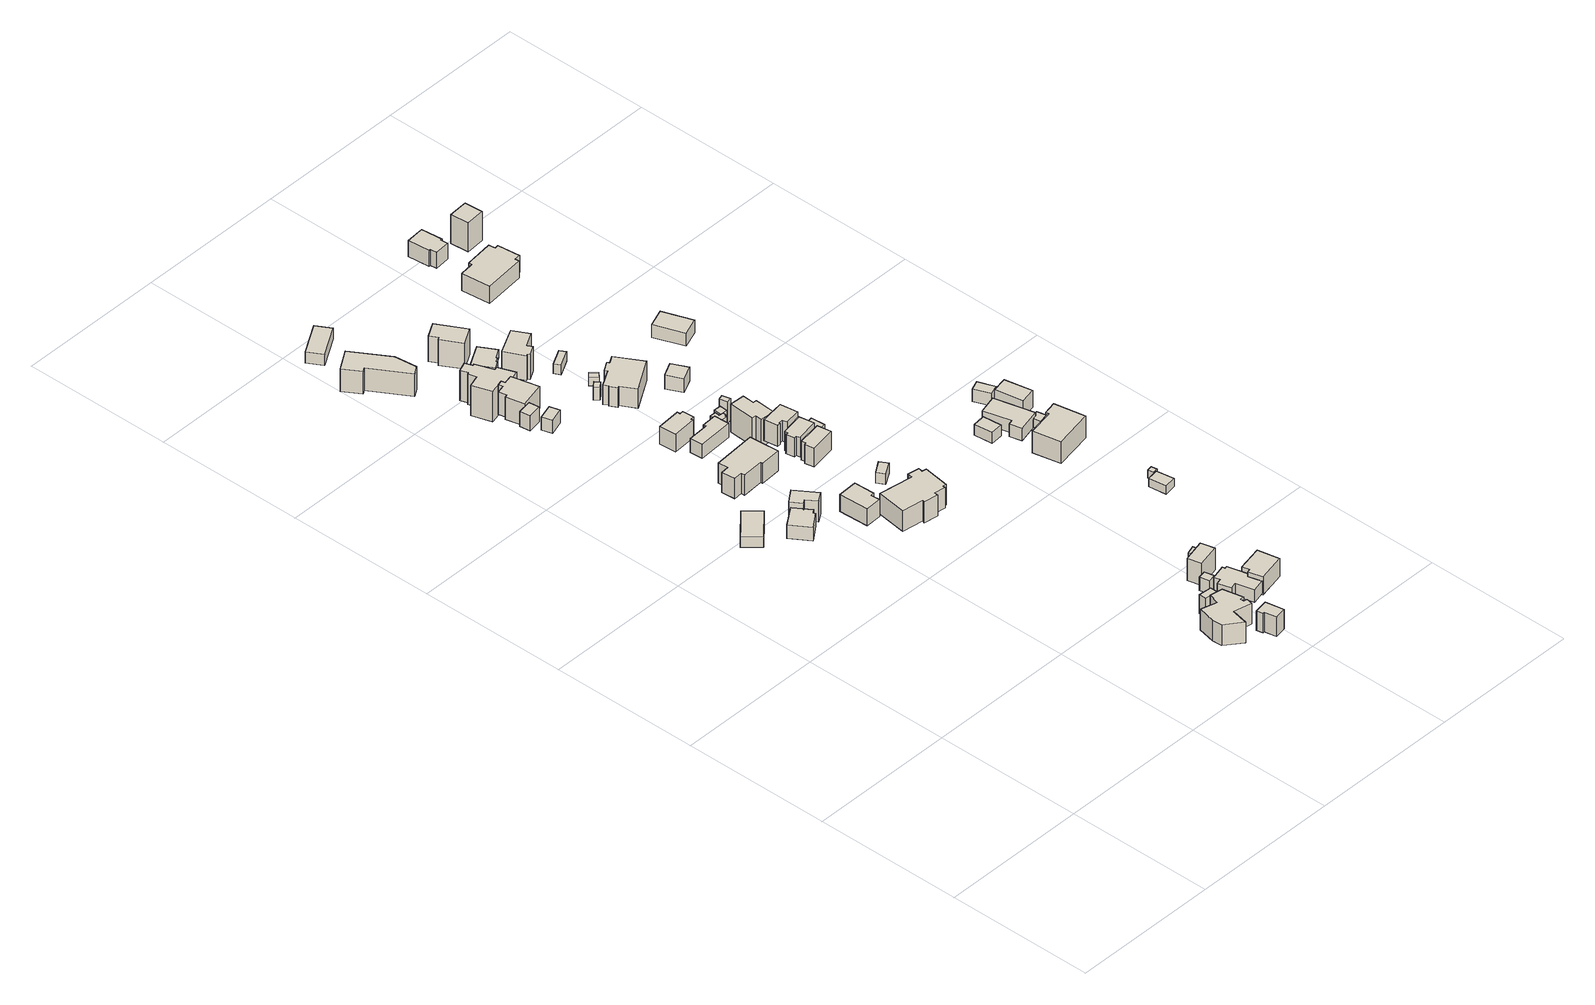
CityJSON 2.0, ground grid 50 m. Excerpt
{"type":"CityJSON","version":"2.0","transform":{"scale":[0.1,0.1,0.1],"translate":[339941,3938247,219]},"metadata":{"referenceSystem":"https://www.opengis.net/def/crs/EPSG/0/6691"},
"CityObjects":{
"building1":{"type":"Building","attributes":{"usage":"411","measuredHeight":4.8,"storeysAboveGround":1,"BuildingIDAttribute.prefecture":"14","BuildingIDAttribute.city":"14151","BuildingDetailAttribute.totalFloorArea":60.17,"BuildingDetailAttribute.buildingFootprintArea":60.17,"BuildingDetailAttribute.buildingStructureType":"601","BuildingDetailAttribute.buildingStructureOrgType":"1","BuildingDetailAttribute.orgUsage":"10","BuildingDetailAttribute.surveyYear":2015,"BuildingLandSlideRiskAttribute.description":"1","BuildingLandSlideRiskAttribute.areaType":"1"},"geometry":[{"type":"Solid","lod":"1","boundaries":[[[[0,1,2,3]],[[2,4,5,3]],[[1,6,4,2]],[[0,7,6,1]],[[3,5,7,0]],[[4,6,7,5]]]]}]},
"building2":{"type":"Building","attributes":{"measuredHeight":8.9,"BuildingIDAttribute.prefecture":"14","BuildingIDAttribute.city":"14151","BuildingDetailAttribute.surveyYear":2015,"BuildingLandSlideRiskAttribute.description":"1","BuildingLandSlideRiskAttribute.areaType":"1"},"geometry":[{"type":"Solid","lod":"1","boundaries":[[[[8,9,10,11,12,13]],[[12,14,15,13]],[[11,16,14,12]],[[10,17,16,11]],[[9,18,17,10]],[[8,19,18,9]],[[13,15,19,8]],[[14,16,17,18,19,15]]]]}]},
"building3":{"type":"Building","attributes":{"usage":"411","measuredHeight":11.9,"storeysAboveGround":1,"BuildingIDAttribute.prefecture":"14","BuildingIDAttribute.city":"14151","BuildingDetailAttribute.totalFloorArea":31.2,"BuildingDetailAttribute.buildingFootprintArea":31.2,"BuildingDetailAttribute.buildingStructureType":"601","BuildingDetailAttribute.buildingStructureOrgType":"1","BuildingDetailAttribute.orgUsage":"10","BuildingDetailAttribute.surveyYear":2015,"BuildingLandSlideRiskAttribute.description":"1","BuildingLandSlideRiskAttribute.areaType":"1"},"geometry":[{"type":"Solid","lod":"1","boundaries":[[[[20,21,22,23,24,25]],[[24,26,27,25]],[[23,28,26,24]],[[22,29,28,23]],[[21,30,29,22]],[[20,31,30,21]],[[25,27,31,20]],[[26,28,29,30,31,27]]]]}]},
"building4":{"type":"Building","attributes":{"usage":"402","measuredHeight":12,"storeysAboveGround":1,"BuildingIDAttribute.prefecture":"14","BuildingIDAttribute.city":"14151","BuildingDetailAttribute.totalFloorArea":105.55,"BuildingDetailAttribute.buildingFootprintArea":105.55,"BuildingDetailAttribute.buildingStructureType":"610","BuildingDetailAttribute.buildingStructureOrgType":"2","BuildingDetailAttribute.orgUsage":"191","BuildingDetailAttribute.surveyYear":2015,"BuildingLandSlideRiskAttribute.description":"1","BuildingLandSlideRiskAttribute.areaType":"1"},"geometry":[{"type":"Solid","lod":"1","boundaries":[[[[32,33,34,35,36,37,38,39,40,41,42,43,44]],[[43,45,46,44]],[[42,47,45,43]],[[41,48,47,42]],[[40,49,48,41]],[[39,50,49,40]],[[38,51,50,39]],[[37,52,51,38]],[[36,53,52,37]],[[35,54,53,36]],[[34,55,54,35]],[[33,56,55,34]],[[32,57,56,33]],[[44,46,57,32]],[[45,47,48,49,50,51,52,53,54,55,56,57,46]]]]}]},
"building5":{"type":"Building","attributes":{"measuredHeight":6,"BuildingIDAttribute.prefecture":"14","BuildingIDAttribute.city":"14151","BuildingDetailAttribute.surveyYear":2015,"BuildingLandSlideRiskAttribute.description":"1","BuildingLandSlideRiskAttribute.areaType":"1"},"geometry":[{"type":"Solid","lod":"1","boundaries":[[[[58,59,60,61]],[[60,62,63,61]],[[59,64,62,60]],[[58,65,64,59]],[[61,63,65,58]],[[62,64,65,63]]]]}]},
"building6":{"type":"Building","attributes":{"usage":"411","measuredHeight":8.1,"storeysAboveGround":1,"BuildingIDAttribute.prefecture":"14","BuildingIDAttribute.city":"14151","BuildingDetailAttribute.totalFloorArea":49.77,"BuildingDetailAttribute.buildingFootprintArea":49.77,"BuildingDetailAttribute.buildingStructureType":"601","BuildingDetailAttribute.buildingStructureOrgType":"1","BuildingDetailAttribute.orgUsage":"10","BuildingDetailAttribute.surveyYear":2015,"BuildingLandSlideRiskAttribute.description":"1","BuildingLandSlideRiskAttribute.areaType":"1"},"geometry":[{"type":"Solid","lod":"1","boundaries":[[[[66,67,68,69,70,71]],[[70,72,73,71]],[[69,74,72,70]],[[68,75,74,69]],[[67,76,75,68]],[[66,77,76,67]],[[71,73,77,66]],[[72,74,75,76,77,73]]]]}]},
"building7":{"type":"Building","attributes":{"usage":"402","measuredHeight":7.7,"storeysAboveGround":1,"BuildingIDAttribute.prefecture":"14","BuildingIDAttribute.city":"14151","BuildingDetailAttribute.totalFloorArea":21.29,"BuildingDetailAttribute.buildingFootprintArea":21.29,"BuildingDetailAttribute.buildingStructureType":"610","BuildingDetailAttribute.buildingStructureOrgType":"2","BuildingDetailAttribute.orgUsage":"191","BuildingDetailAttribute.surveyYear":2015,"BuildingLandSlideRiskAttribute.description":"1","BuildingLandSlideRiskAttribute.areaType":"1"},"geometry":[{"type":"Solid","lod":"1","boundaries":[[[[78,79,80,81,82,83]],[[82,84,85,83]],[[81,86,84,82]],[[80,87,86,81]],[[79,88,87,80]],[[78,89,88,79]],[[83,85,89,78]],[[84,86,87,88,89,85]]]]}]},
"building8":{"type":"Building","attributes":{"usage":"411","measuredHeight":10.1,"storeysAboveGround":2,"BuildingIDAttribute.prefecture":"14","BuildingIDAttribute.city":"14151","BuildingDetailAttribute.totalFloorArea":210.49,"BuildingDetailAttribute.buildingFootprintArea":105.25,"BuildingDetailAttribute.buildingStructureType":"601","BuildingDetailAttribute.buildingStructureOrgType":"1","BuildingDetailAttribute.orgUsage":"10","BuildingDetailAttribute.surveyYear":2015,"BuildingLandSlideRiskAttribute.description":"1","BuildingLandSlideRiskAttribute.areaType":"1"},"geometry":[{"type":"Solid","lod":"1","boundaries":[[[[90,91,92,93,94,95,96,97,98,99]],[[98,100,101,99]],[[97,102,100,98]],[[96,103,102,97]],[[95,104,103,96]],[[94,105,104,95]],[[93,106,105,94]],[[92,107,106,93]],[[91,108,107,92]],[[90,109,108,91]],[[99,101,109,90]],[[100,102,103,104,105,106,107,108,109,101]]]]}]},
"building9":{"type":"Building","attributes":{"measuredHeight":7.5,"BuildingIDAttribute.prefecture":"14","BuildingIDAttribute.city":"14151","BuildingDetailAttribute.surveyYear":2015,"BuildingLandSlideRiskAttribute.description":"1","BuildingLandSlideRiskAttribute.areaType":"1"},"geometry":[{"type":"Solid","lod":"1","boundaries":[[[[110,111,112,113]],[[112,114,115,113]],[[111,116,114,112]],[[110,117,116,111]],[[113,115,117,110]],[[114,116,117,115]]]]}]},
"building10":{"type":"Building","attributes":{"usage":"402","measuredHeight":14.3,"storeysAboveGround":1,"BuildingIDAttribute.prefecture":"14","BuildingIDAttribute.city":"14151","BuildingDetailAttribute.totalFloorArea":94.9,"BuildingDetailAttribute.buildingFootprintArea":94.9,"BuildingDetailAttribute.buildingStructureType":"610","BuildingDetailAttribute.buildingStructureOrgType":"2","BuildingDetailAttribute.orgUsage":"71","BuildingDetailAttribute.surveyYear":2015,"BuildingLandSlideRiskAttribute.description":"1","BuildingLandSlideRiskAttribute.areaType":"2"},"geometry":[{"type":"Solid","lod":"1","boundaries":[[[[118,119,120,121,122,123,124]],[[123,125,126,124]],[[122,127,125,123]],[[121,128,127,122]],[[120,129,128,121]],[[119,130,129,120]],[[118,131,130,119]],[[124,126,131,118]],[[125,127,128,129,130,131,126]]]]}]},
"building11":{"type":"Building","attributes":{"measuredHeight":5.2,"BuildingIDAttribute.prefecture":"14","BuildingIDAttribute.city":"14151","BuildingDetailAttribute.surveyYear":2015,"BuildingLandSlideRiskAttribute.description":"1","BuildingLandSlideRiskAttribute.areaType":"1"},"geometry":[{"type":"Solid","lod":"1","boundaries":[[[[132,133,134,135]],[[134,136,137,135]],[[133,138,136,134]],[[132,139,138,133]],[[135,137,139,132]],[[136,138,139,137]]]]}]},
"building12":{"type":"Building","attributes":{"usage":"401","measuredHeight":8.6,"storeysAboveGround":1,"BuildingIDAttribute.prefecture":"14","BuildingIDAttribute.city":"14151","BuildingDetailAttribute.totalFloorArea":63.94,"BuildingDetailAttribute.buildingFootprintArea":63.94,"BuildingDetailAttribute.buildingStructureType":"601","BuildingDetailAttribute.buildingStructureOrgType":"1","BuildingDetailAttribute.orgUsage":"61","BuildingDetailAttribute.surveyYear":2015,"BuildingLandSlideRiskAttribute.description":"1","BuildingLandSlideRiskAttribute.areaType":"1"},"geometry":[{"type":"Solid","lod":"1","boundaries":[[[[140,141,142,143,144,145,146,147,148,149]],[[148,150,151,149]],[[147,152,150,148]],[[146,153,152,147]],[[145,154,153,146]],[[144,155,154,145]],[[143,156,155,144]],[[142,157,156,143]],[[141,158,157,142]],[[140,159,158,141]],[[149,151,159,140]],[[150,152,153,154,155,156,157,158,159,151]]]]}]},
"building13":{"type":"Building","attributes":{"measuredHeight":5.2,"BuildingIDAttribute.prefecture":"14","BuildingIDAttribute.city":"14151","BuildingDetailAttribute.surveyYear":2015,"BuildingLandSlideRiskAttribute.description":"1","BuildingLandSlideRiskAttribute.areaType":"1"},"geometry":[{"type":"Solid","lod":"1","boundaries":[[[[160,161,162,163]],[[162,164,165,163]],[[161,166,164,162]],[[160,167,166,161]],[[163,165,167,160]],[[164,166,167,165]]]]}]},
"building14":{"type":"Building","attributes":{"usage":"411","measuredHeight":10,"storeysAboveGround":1,"BuildingIDAttribute.prefecture":"14","BuildingIDAttribute.city":"14151","BuildingDetailAttribute.totalFloorArea":149.05,"BuildingDetailAttribute.buildingFootprintArea":149.05,"BuildingDetailAttribute.buildingStructureType":"601","BuildingDetailAttribute.buildingStructureOrgType":"1","BuildingDetailAttribute.orgUsage":"10","BuildingDetailAttribute.surveyYear":2015,"BuildingLandSlideRiskAttribute.description":"1","BuildingLandSlideRiskAttribute.areaType":"1"},"geometry":[{"type":"Solid","lod":"1","boundaries":[[[[168,169,170,171,172,173,174,175,176,177,178,179,180,181]],[[180,182,183,181]],[[179,184,182,180]],[[178,185,184,179]],[[177,186,185,178]],[[176,187,186,177]],[[175,188,187,176]],[[174,189,188,175]],[[173,190,189,174]],[[172,191,190,173]],[[171,192,191,172]],[[170,193,192,171]],[[169,194,193,170]],[[168,195,194,169]],[[181,183,195,168]],[[182,184,185,186,187,188,189,190,191,192,193,194,195,183]]]]}]},
"building15":{"type":"Building","attributes":{"usage":"401","measuredHeight":11.9,"storeysAboveGround":1,"BuildingIDAttribute.prefecture":"14","BuildingIDAttribute.city":"14151","BuildingDetailAttribute.totalFloorArea":82.51,"BuildingDetailAttribute.buildingFootprintArea":82.51,"BuildingDetailAttribute.buildingStructureType":"601","BuildingDetailAttribute.buildingStructureOrgType":"1","BuildingDetailAttribute.orgUsage":"61","BuildingDetailAttribute.surveyYear":2015,"BuildingLandSlideRiskAttribute.description":"1","BuildingLandSlideRiskAttribute.areaType":"1"},"geometry":[{"type":"Solid","lod":"1","boundaries":[[[[196,197,198,199,200,201,202,203,204,205,206,207,208,209,210,211]],[[210,212,213,211]],[[209,214,212,210]],[[208,215,214,209]],[[207,216,215,208]],[[206,217,216,207]],[[205,218,217,206]],[[204,219,218,205]],[[203,220,219,204]],[[202,221,220,203]],[[201,222,221,202]],[[200,223,222,201]],[[199,224,223,200]],[[198,225,224,199]],[[197,226,225,198]],[[196,227,226,197]],[[211,213,227,196]],[[212,214,215,216,217,218,219,220,221,222,223,224,225,226,227,213]]]]}]},
"building16":{"type":"Building","attributes":{"usage":"402","measuredHeight":4.3,"storeysAboveGround":1,"BuildingIDAttribute.prefecture":"14","BuildingIDAttribute.city":"14151","BuildingDetailAttribute.totalFloorArea":69.28,"BuildingDetailAttribute.buildingFootprintArea":69.28,"BuildingDetailAttribute.buildingStructureType":"610","BuildingDetailAttribute.buildingStructureOrgType":"2","BuildingDetailAttribute.orgUsage":"71","BuildingDetailAttribute.surveyYear":2015,"BuildingLandSlideRiskAttribute.description":"1","BuildingLandSlideRiskAttribute.areaType":"1"},"geometry":[{"type":"Solid","lod":"1","boundaries":[[[[228,229,230,231]],[[230,232,233,231]],[[229,234,232,230]],[[228,235,234,229]],[[231,233,235,228]],[[232,234,235,233]]]]}]},
"building17":{"type":"Building","attributes":{"usage":"402","measuredHeight":5.1,"storeysAboveGround":1,"BuildingIDAttribute.prefecture":"14","BuildingIDAttribute.city":"14151","BuildingDetailAttribute.totalFloorArea":61.46,"BuildingDetailAttribute.buildingFootprintArea":61.46,"BuildingDetailAttribute.buildingStructureType":"610","BuildingDetailAttribute.buildingStructureOrgType":"2","BuildingDetailAttribute.orgUsage":"191","BuildingDetailAttribute.surveyYear":2015,"BuildingLandSlideRiskAttribute.description":"1","BuildingLandSlideRiskAttribute.areaType":"1"},"geometry":[{"type":"Solid","lod":"1","boundaries":[[[[236,237,238,239,240,241,242,243,244,245,246,247]],[[246,248,249,247]],[[245,250,248,246]],[[244,251,250,245]],[[243,252,251,244]],[[242,253,252,243]],[[241,254,253,242]],[[240,255,254,241]],[[239,256,255,240]],[[238,257,256,239]],[[237,258,257,238]],[[236,259,258,237]],[[247,249,259,236]],[[248,250,251,252,253,254,255,256,257,258,259,249]]]]}]},
"building18":{"type":"Building","attributes":{"usage":"411","measuredHeight":7.1,"storeysAboveGround":2,"BuildingIDAttribute.prefecture":"14","BuildingIDAttribute.city":"14151","BuildingDetailAttribute.totalFloorArea":84.66,"BuildingDetailAttribute.buildingFootprintArea":42.33,"BuildingDetailAttribute.buildingStructureType":"601","BuildingDetailAttribute.buildingStructureOrgType":"1","BuildingDetailAttribute.orgUsage":"10","BuildingDetailAttribute.surveyYear":2015,"BuildingLandSlideRiskAttribute.description":"1","BuildingLandSlideRiskAttribute.areaType":"1"},"geometry":[{"type":"Solid","lod":"1","boundaries":[[[[260,261,262,263,264,265,266,267]],[[266,268,269,267]],[[265,270,268,266]],[[264,271,270,265]],[[263,272,271,264]],[[262,273,272,263]],[[261,274,273,262]],[[260,275,274,261]],[[267,269,275,260]],[[268,270,271,272,273,274,275,269]]]]}]},
"building19":{"type":"Building","attributes":{"usage":"411","measuredHeight":5.7,"storeysAboveGround":2,"BuildingIDAttribute.prefecture":"14","BuildingIDAttribute.city":"14151","BuildingDetailAttribute.totalFloorArea":73.53,"BuildingDetailAttribute.buildingFootprintArea":36.77,"BuildingDetailAttribute.buildingStructureType":"601","BuildingDetailAttribute.buildingStructureOrgType":"1","BuildingDetailAttribute.orgUsage":"10","BuildingDetailAttribute.surveyYear":2015,"BuildingLandSlideRiskAttribute.description":"1","BuildingLandSlideRiskAttribute.areaType":"1"},"geometry":[{"type":"Solid","lod":"1","boundaries":[[[[276,277,278,279,280,281]],[[280,282,283,281]],[[279,284,282,280]],[[278,285,284,279]],[[277,286,285,278]],[[276,287,286,277]],[[281,283,287,276]],[[282,284,285,286,287,283]]]]}]},
"building20":{"type":"Building","attributes":{"usage":"402","measuredHeight":8.2,"storeysAboveGround":1,"BuildingIDAttribute.prefecture":"14","BuildingIDAttribute.city":"14151","BuildingDetailAttribute.totalFloorArea":31.47,"BuildingDetailAttribute.buildingFootprintArea":31.47,"BuildingDetailAttribute.buildingStructureType":"610","BuildingDetailAttribute.buildingStructureOrgType":"2","BuildingDetailAttribute.orgUsage":"191","BuildingDetailAttribute.surveyYear":2015,"BuildingLandSlideRiskAttribute.description":"1","BuildingLandSlideRiskAttribute.areaType":"1"},"geometry":[{"type":"Solid","lod":"1","boundaries":[[[[288,289,290,291,292]],[[291,293,294,292]],[[290,295,293,291]],[[289,296,295,290]],[[288,297,296,289]],[[292,294,297,288]],[[293,295,296,297,294]]]]}]},
"building21":{"type":"Building","attributes":{"measuredHeight":10.1,"BuildingIDAttribute.prefecture":"14","BuildingIDAttribute.city":"14151","BuildingDetailAttribute.surveyYear":2015,"BuildingLandSlideRiskAttribute.description":"1","BuildingLandSlideRiskAttribute.areaType":"1"},"geometry":[{"type":"Solid","lod":"1","boundaries":[[[[298,299,300,301]],[[300,302,303,301]],[[299,304,302,300]],[[298,305,304,299]],[[301,303,305,298]],[[302,304,305,303]]]]}]},
"building22":{"type":"Building","attributes":{"usage":"402","measuredHeight":6.9,"storeysAboveGround":1,"BuildingIDAttribute.prefecture":"14","BuildingIDAttribute.city":"14151","BuildingDetailAttribute.totalFloorArea":46.51,"BuildingDetailAttribute.buildingFootprintArea":46.51,"BuildingDetailAttribute.buildingStructureType":"610","BuildingDetailAttribute.buildingStructureOrgType":"2","BuildingDetailAttribute.orgUsage":"191","BuildingDetailAttribute.surveyYear":2015,"BuildingLandSlideRiskAttribute.description":"1","BuildingLandSlideRiskAttribute.areaType":"1"},"geometry":[{"type":"Solid","lod":"1","boundaries":[[[[306,307,308,309,310,311]],[[310,312,313,311]],[[309,314,312,310]],[[308,315,314,309]],[[307,316,315,308]],[[306,317,316,307]],[[311,313,317,306]],[[312,314,315,316,317,313]]]]}]},
"building23":{"type":"Building","attributes":{"measuredHeight":7.5,"BuildingIDAttribute.prefecture":"14","BuildingIDAttribute.city":"14151","BuildingDetailAttribute.surveyYear":2015,"BuildingLandSlideRiskAttribute.description":"1","BuildingLandSlideRiskAttribute.areaType":"1"},"geometry":[{"type":"Solid","lod":"1","boundaries":[[[[318,289,319,320]],[[319,321,322,320]],[[289,323,321,319]],[[318,324,323,289]],[[320,322,324,318]],[[321,323,324,322]]]]}]},
"building24":{"type":"Building","attributes":{"usage":"411","measuredHeight":7.3,"storeysAboveGround":2,"BuildingIDAttribute.prefecture":"14","BuildingIDAttribute.city":"14151","BuildingDetailAttribute.totalFloorArea":57.63,"BuildingDetailAttribute.buildingFootprintArea":28.82,"BuildingDetailAttribute.buildingStructureType":"601","BuildingDetailAttribute.buildingStructureOrgType":"1","BuildingDetailAttribute.orgUsage":"10","BuildingDetailAttribute.surveyYear":2015,"BuildingLandSlideRiskAttribute.description":"1","BuildingLandSlideRiskAttribute.areaType":"1"},"geometry":[{"type":"Solid","lod":"1","boundaries":[[[[325,326,327,328,329,330]],[[329,331,332,330]],[[328,333,331,329]],[[327,334,333,328]],[[326,335,334,327]],[[325,336,335,326]],[[330,332,336,325]],[[331,333,334,335,336,332]]]]}]},
"building25":{"type":"Building","attributes":{"BuildingIDAttribute.prefecture":"14","BuildingIDAttribute.city":"14151","BuildingDetailAttribute.surveyYear":2015,"BuildingLandSlideRiskAttribute.description":"1","BuildingLandSlideRiskAttribute.areaType":"1"},"geometry":[{"type":"Solid","lod":"1","boundaries":[[[[337,338,339,340,341,342,343,344]],[[343,345,346,344]],[[342,347,345,343]],[[341,348,347,342]],[[340,349,348,341]],[[339,350,349,340]],[[338,351,350,339]],[[337,352,351,338]],[[344,346,352,337]],[[345,347,348,349,350,351,352,346]]]]}]},
"building26":{"type":"Building","attributes":{"usage":"411","measuredHeight":7.6,"storeysAboveGround":2,"BuildingIDAttribute.prefecture":"14","BuildingIDAttribute.city":"14151","BuildingDetailAttribute.totalFloorArea":58.72,"BuildingDetailAttribute.buildingFootprintArea":29.36,"BuildingDetailAttribute.buildingStructureType":"601","BuildingDetailAttribute.buildingStructureOrgType":"1","BuildingDetailAttribute.orgUsage":"10","BuildingDetailAttribute.surveyYear":2015,"BuildingLandSlideRiskAttribute.description":"1","BuildingLandSlideRiskAttribute.areaType":"1"},"geometry":[{"type":"Solid","lod":"1","boundaries":[[[[353,354,355,356,357,358,359,360]],[[359,361,362,360]],[[358,363,361,359]],[[357,364,363,358]],[[356,365,364,357]],[[355,366,365,356]],[[354,367,366,355]],[[353,368,367,354]],[[360,362,368,353]],[[361,363,364,365,366,367,368,362]]]]}]},
"building27":{"type":"Building","attributes":{"measuredHeight":4.9,"BuildingIDAttribute.prefecture":"14","BuildingIDAttribute.city":"14151","BuildingDetailAttribute.surveyYear":2015,"BuildingLandSlideRiskAttribute.description":"1","BuildingLandSlideRiskAttribute.areaType":"1"},"geometry":[{"type":"Solid","lod":"1","boundaries":[[[[369,370,371,372]],[[371,373,374,372]],[[370,375,373,371]],[[369,376,375,370]],[[372,374,376,369]],[[373,375,376,374]]]]}]},
"building28":{"type":"Building","attributes":{"usage":"411","storeysAboveGround":1,"BuildingIDAttribute.prefecture":"14","BuildingIDAttribute.city":"14151","BuildingDetailAttribute.totalFloorArea":43.87,"BuildingDetailAttribute.buildingFootprintArea":43.87,"BuildingDetailAttribute.buildingStructureType":"601","BuildingDetailAttribute.buildingStructureOrgType":"1","BuildingDetailAttribute.orgUsage":"10","BuildingDetailAttribute.surveyYear":2015,"BuildingLandSlideRiskAttribute.description":"1","BuildingLandSlideRiskAttribute.areaType":"1"},"geometry":[{"type":"Solid","lod":"1","boundaries":[[[[377,378,379,380,381,382,383,384]],[[383,385,386,384]],[[382,387,385,383]],[[381,388,387,382]],[[380,389,388,381]],[[379,390,389,380]],[[378,391,390,379]],[[377,392,391,378]],[[384,386,392,377]],[[385,387,388,389,390,391,392,386]]]]}]},
"building29":{"type":"Building","attributes":{"usage":"411","measuredHeight":11.1,"storeysAboveGround":1,"BuildingIDAttribute.prefecture":"14","BuildingIDAttribute.city":"14151","BuildingDetailAttribute.totalFloorArea":53.99,"BuildingDetailAttribute.buildingFootprintArea":53.99,"BuildingDetailAttribute.buildingStructureType":"601","BuildingDetailAttribute.buildingStructureOrgType":"1","BuildingDetailAttribute.orgUsage":"10","BuildingDetailAttribute.surveyYear":2015,"BuildingLandSlideRiskAttribute.description":"1","BuildingLandSlideRiskAttribute.areaType":"1"},"geometry":[{"type":"Solid","lod":"1","boundaries":[[[[393,394,395,396,397,398]],[[397,399,400,398]],[[396,401,399,397]],[[395,402,401,396]],[[394,403,402,395]],[[393,404,403,394]],[[398,400,404,393]],[[399,401,402,403,404,400]]]]}]},
"building30":{"type":"Building","attributes":{"usage":"411","measuredHeight":8.5,"storeysAboveGround":2,"BuildingIDAttribute.prefecture":"14","BuildingIDAttribute.city":"14151","BuildingDetailAttribute.totalFloorArea":63.03,"BuildingDetailAttribute.buildingFootprintArea":31.52,"BuildingDetailAttribute.buildingStructureType":"601","BuildingDetailAttribute.buildingStructureOrgType":"1","BuildingDetailAttribute.orgUsage":"10","BuildingDetailAttribute.surveyYear":2015,"BuildingLandSlideRiskAttribute.description":"1","BuildingLandSlideRiskAttribute.areaType":"1"},"geometry":[{"type":"Solid","lod":"1","boundaries":[[[[405,406,407,408,409,410,411,412]],[[411,413,414,412]],[[410,415,413,411]],[[409,416,415,410]],[[408,417,416,409]],[[407,418,417,408]],[[406,419,418,407]],[[405,420,419,406]],[[412,414,420,405]],[[413,415,416,417,418,419,420,414]]]]}]},
"building31":{"type":"Building","attributes":{"measuredHeight":5.6,"BuildingIDAttribute.prefecture":"14","BuildingIDAttribute.city":"14151","BuildingDetailAttribute.surveyYear":2015,"BuildingLandSlideRiskAttribute.description":"1","BuildingLandSlideRiskAttribute.areaType":"1"},"geometry":[{"type":"Solid","lod":"1","boundaries":[[[[421,422,423,424]],[[423,425,426,424]],[[422,427,425,423]],[[421,428,427,422]],[[424,426,428,421]],[[425,427,428,426]]]]}]},
"building32":{"type":"Building","attributes":{"usage":"411","measuredHeight":11.5,"storeysAboveGround":2,"BuildingIDAttribute.prefecture":"14","BuildingIDAttribute.city":"14151","BuildingDetailAttribute.totalFloorArea":70.06,"BuildingDetailAttribute.buildingFootprintArea":35.03,"BuildingDetailAttribute.buildingStructureType":"601","BuildingDetailAttribute.buildingStructureOrgType":"1","BuildingDetailAttribute.orgUsage":"10","BuildingDetailAttribute.surveyYear":2015,"BuildingLandSlideRiskAttribute.description":"1","BuildingLandSlideRiskAttribute.areaType":"1"},"geometry":[{"type":"Solid","lod":"1","boundaries":[[[[429,430,431,432,433,434,435,436]],[[435,437,438,436]],[[434,439,437,435]],[[433,440,439,434]],[[432,441,440,433]],[[431,442,441,432]],[[430,443,442,431]],[[429,444,443,430]],[[436,438,444,429]],[[437,439,440,441,442,443,444,438]]]]}]},
"building33":{"type":"Building","attributes":{"usage":"411","measuredHeight":9.8,"storeysAboveGround":1,"BuildingIDAttribute.prefecture":"14","BuildingIDAttribute.city":"14151","BuildingDetailAttribute.totalFloorArea":54.24,"BuildingDetailAttribute.buildingFootprintArea":54.24,"BuildingDetailAttribute.buildingStructureType":"601","BuildingDetailAttribute.buildingStructureOrgType":"1","BuildingDetailAttribute.orgUsage":"10","BuildingDetailAttribute.surveyYear":2015,"BuildingLandSlideRiskAttribute.description":"1","BuildingLandSlideRiskAttribute.areaType":"1"},"geometry":[{"type":"Solid","lod":"1","boundaries":[[[[445,446,447,448,449,450,451,452]],[[451,453,454,452]],[[450,455,453,451]],[[449,456,455,450]],[[448,457,456,449]],[[447,458,457,448]],[[446,459,458,447]],[[445,460,459,446]],[[452,454,460,445]],[[453,455,456,457,458,459,460,454]]]]}]},
"building34":{"type":"Building","attributes":{"BuildingIDAttribute.prefecture":"14","BuildingIDAttribute.city":"14151","BuildingDetailAttribute.surveyYear":2015,"BuildingLandSlideRiskAttribute.description":"1","BuildingLandSlideRiskAttribute.areaType":"1"},"geometry":[{"type":"Solid","lod":"1","boundaries":[[[[461,462,463,464]],[[463,465,466,464]],[[462,467,465,463]],[[461,468,467,462]],[[464,466,468,461]],[[465,467,468,466]]]]}]},
"building35":{"type":"Building","attributes":{"BuildingIDAttribute.prefecture":"14","BuildingIDAttribute.city":"14151","BuildingDetailAttribute.surveyYear":2015,"BuildingLandSlideRiskAttribute.description":"1","BuildingLandSlideRiskAttribute.areaType":"1"},"geometry":[{"type":"Solid","lod":"1","boundaries":[[[[469,470,471,472]],[[471,473,474,472]],[[470,475,473,471]],[[469,476,475,470]],[[472,474,476,469]],[[473,475,476,474]]]]}]},
"building36":{"type":"Building","attributes":{"measuredHeight":8.3,"BuildingIDAttribute.prefecture":"14","BuildingIDAttribute.city":"14151","BuildingDetailAttribute.surveyYear":2015,"BuildingLandSlideRiskAttribute.description":"1","BuildingLandSlideRiskAttribute.areaType":"1"},"geometry":[{"type":"Solid","lod":"1","boundaries":[[[[477,478,479,480]],[[479,481,482,480]],[[478,483,481,479]],[[477,484,483,478]],[[480,482,484,477]],[[481,483,484,482]]]]}]},
"building37":{"type":"Building","attributes":{"usage":"411","measuredHeight":8.3,"storeysAboveGround":1,"BuildingIDAttribute.prefecture":"14","BuildingIDAttribute.city":"14151","BuildingDetailAttribute.totalFloorArea":111.86,"BuildingDetailAttribute.buildingFootprintArea":111.86,"BuildingDetailAttribute.buildingStructureType":"601","BuildingDetailAttribute.buildingStructureOrgType":"1","BuildingDetailAttribute.orgUsage":"10","BuildingDetailAttribute.surveyYear":2015,"BuildingLandSlideRiskAttribute.description":"1","BuildingLandSlideRiskAttribute.areaType":"1"},"geometry":[{"type":"Solid","lod":"1","boundaries":[[[[485,486,487,488,489,490,491,492,493,494,495,496]],[[495,497,498,496]],[[494,499,497,495]],[[493,500,499,494]],[[492,501,500,493]],[[491,502,501,492]],[[490,503,502,491]],[[489,504,503,490]],[[488,505,504,489]],[[487,506,505,488]],[[486,507,506,487]],[[485,508,507,486]],[[496,498,508,485]],[[497,499,500,501,502,503,504,505,506,507,508,498]]]]}]},
"building38":{"type":"Building","attributes":{"measuredHeight":3.7,"BuildingIDAttribute.prefecture":"14","BuildingIDAttribute.city":"14151","BuildingDetailAttribute.surveyYear":2015,"BuildingLandSlideRiskAttribute.description":"1","BuildingLandSlideRiskAttribute.areaType":"1"},"geometry":[{"type":"Solid","lod":"1","boundaries":[[[[509,510,511,512]],[[511,513,514,512]],[[510,515,513,511]],[[509,516,515,510]],[[512,514,516,509]],[[513,515,516,514]]]]}]},
"building39":{"type":"Building","attributes":{"measuredHeight":5.9,"BuildingIDAttribute.prefecture":"14","BuildingIDAttribute.city":"14151","BuildingDetailAttribute.surveyYear":2015,"BuildingLandSlideRiskAttribute.description":"1","BuildingLandSlideRiskAttribute.areaType":"1"},"geometry":[{"type":"Solid","lod":"1","boundaries":[[[[517,518,519,520]],[[519,521,522,520]],[[518,523,521,519]],[[517,524,523,518]],[[520,522,524,517]],[[521,523,524,522]]]]}]},
"building40":{"type":"Building","attributes":{"usage":"411","measuredHeight":5.4,"storeysAboveGround":1,"BuildingIDAttribute.prefecture":"14","BuildingIDAttribute.city":"14151","BuildingDetailAttribute.totalFloorArea":25.15,"BuildingDetailAttribute.buildingFootprintArea":25.15,"BuildingDetailAttribute.buildingStructureType":"601","BuildingDetailAttribute.buildingStructureOrgType":"1","BuildingDetailAttribute.orgUsage":"10","BuildingDetailAttribute.surveyYear":2015,"BuildingLandSlideRiskAttribute.description":"1","BuildingLandSlideRiskAttribute.areaType":"1"},"geometry":[{"type":"Solid","lod":"1","boundaries":[[[[525,526,527,528]],[[527,529,530,528]],[[526,531,529,527]],[[525,532,531,526]],[[528,530,532,525]],[[529,531,532,530]]]]}]},
"building41":{"type":"Building","attributes":{"usage":"451","storeysAboveGround":1,"BuildingIDAttribute.prefecture":"14","BuildingIDAttribute.city":"14151","BuildingDetailAttribute.totalFloorArea":19.23,"BuildingDetailAttribute.buildingFootprintArea":19.23,"BuildingDetailAttribute.buildingStructureType":"601","BuildingDetailAttribute.buildingStructureOrgType":"1","BuildingDetailAttribute.orgUsage":"200","BuildingDetailAttribute.surveyYear":2015,"BuildingLandSlideRiskAttribute.description":"1","BuildingLandSlideRiskAttribute.areaType":"1"},"geometry":[{"type":"Solid","lod":"1","boundaries":[[[[533,534,535,536]],[[535,537,538,536]],[[534,539,537,535]],[[533,540,539,534]],[[536,538,540,533]],[[537,539,540,538]]]]}]},
"building42":{"type":"Building","attributes":{"usage":"411","measuredHeight":4.2,"storeysAboveGround":1,"BuildingIDAttribute.prefecture":"14","BuildingIDAttribute.city":"14151","BuildingDetailAttribute.totalFloorArea":21.21,"BuildingDetailAttribute.buildingFootprintArea":21.21,"BuildingDetailAttribute.buildingStructureType":"601","BuildingDetailAttribute.buildingStructureOrgType":"1","BuildingDetailAttribute.orgUsage":"10","BuildingDetailAttribute.surveyYear":2015,"BuildingLandSlideRiskAttribute.description":"1","BuildingLandSlideRiskAttribute.areaType":"1"},"geometry":[{"type":"Solid","lod":"1","boundaries":[[[[541,542,543,544]],[[543,545,546,544]],[[542,547,545,543]],[[541,548,547,542]],[[544,546,548,541]],[[545,547,548,546]]]]}]},
"building43":{"type":"Building","attributes":{"BuildingIDAttribute.prefecture":"14","BuildingIDAttribute.city":"14151","BuildingDetailAttribute.surveyYear":2015,"BuildingLandSlideRiskAttribute.description":"1","BuildingLandSlideRiskAttribute.areaType":"1"},"geometry":[{"type":"Solid","lod":"1","boundaries":[[[[549,550,551,552]],[[551,553,554,552]],[[550,555,553,551]],[[549,556,555,550]],[[552,554,556,549]],[[553,555,556,554]]]]}]},
"building44":{"type":"Building","attributes":{"usage":"411","measuredHeight":9.4,"storeysAboveGround":2,"BuildingIDAttribute.prefecture":"14","BuildingIDAttribute.city":"14151","BuildingDetailAttribute.totalFloorArea":185.44,"BuildingDetailAttribute.buildingFootprintArea":92.72,"BuildingDetailAttribute.buildingStructureType":"601","BuildingDetailAttribute.buildingStructureOrgType":"1","BuildingDetailAttribute.orgUsage":"10","BuildingDetailAttribute.surveyYear":2015,"BuildingLandSlideRiskAttribute.description":"1","BuildingLandSlideRiskAttribute.areaType":"1"},"geometry":[{"type":"Solid","lod":"1","boundaries":[[[[557,558,559,560,561,562]],[[561,563,564,562]],[[560,565,563,561]],[[559,566,565,560]],[[558,567,566,559]],[[557,568,567,558]],[[562,564,568,557]],[[563,565,566,567,568,564]]]]}]},
"building45":{"type":"Building","attributes":{"usage":"431","measuredHeight":14.8,"storeysAboveGround":1,"BuildingIDAttribute.prefecture":"14","BuildingIDAttribute.city":"14151","BuildingDetailAttribute.totalFloorArea":53.05,"BuildingDetailAttribute.buildingFootprintArea":53.05,"BuildingDetailAttribute.buildingStructureType":"601","BuildingDetailAttribute.buildingStructureOrgType":"1","BuildingDetailAttribute.orgUsage":"143","BuildingDetailAttribute.surveyYear":2015,"BuildingLandSlideRiskAttribute.description":"1","BuildingLandSlideRiskAttribute.areaType":"1"},"geometry":[{"type":"Solid","lod":"1","boundaries":[[[[569,570,571,572]],[[571,573,574,572]],[[570,575,573,571]],[[569,576,575,570]],[[572,574,576,569]],[[573,575,576,574]]]]}]},
"building46":{"type":"Building","attributes":{"usage":"411","measuredHeight":5.7,"storeysAboveGround":2,"BuildingIDAttribute.prefecture":"14","BuildingIDAttribute.city":"14151","BuildingDetailAttribute.totalFloorArea":129.97,"BuildingDetailAttribute.buildingFootprintArea":64.99,"BuildingDetailAttribute.buildingStructureType":"601","BuildingDetailAttribute.buildingStructureOrgType":"1","BuildingDetailAttribute.orgUsage":"10","BuildingDetailAttribute.surveyYear":2015,"BuildingLandSlideRiskAttribute.description":"1","BuildingLandSlideRiskAttribute.areaType":"1"},"geometry":[{"type":"Solid","lod":"1","boundaries":[[[[577,578,579,580,581,582]],[[581,583,584,582]],[[580,585,583,581]],[[579,586,585,580]],[[578,587,586,579]],[[577,588,587,578]],[[582,584,588,577]],[[583,585,586,587,588,584]]]]}]},
"building47":{"type":"Building","attributes":{"usage":"411","measuredHeight":8.2,"storeysAboveGround":2,"BuildingIDAttribute.prefecture":"14","BuildingIDAttribute.city":"14151","BuildingDetailAttribute.totalFloorArea":231.36,"BuildingDetailAttribute.buildingFootprintArea":115.68,"BuildingDetailAttribute.buildingStructureType":"601","BuildingDetailAttribute.buildingStructureOrgType":"1","BuildingDetailAttribute.orgUsage":"10","BuildingDetailAttribute.surveyYear":2015,"BuildingLandSlideRiskAttribute.description":"1","BuildingLandSlideRiskAttribute.areaType":"1"},"geometry":[{"type":"Solid","lod":"1","boundaries":[[[[589,590,591,592,593,594,595,596,597,598]],[[597,599,600,598]],[[596,601,599,597]],[[595,602,601,596]],[[594,603,602,595]],[[593,604,603,594]],[[592,605,604,593]],[[591,606,605,592]],[[590,607,606,591]],[[589,608,607,590]],[[598,600,608,589]],[[599,601,602,603,604,605,606,607,608,600]]]]}]},
"building48":{"type":"Building","attributes":{"usage":"411","measuredHeight":7.1,"storeysAboveGround":1,"BuildingIDAttribute.prefecture":"14","BuildingIDAttribute.city":"14151","BuildingDetailAttribute.totalFloorArea":45.52,"BuildingDetailAttribute.buildingFootprintArea":45.52,"BuildingDetailAttribute.buildingStructureType":"601","BuildingDetailAttribute.buildingStructureOrgType":"1","BuildingDetailAttribute.orgUsage":"10","BuildingDetailAttribute.surveyYear":2015,"BuildingLandSlideRiskAttribute.description":"1","BuildingLandSlideRiskAttribute.areaType":"1"},"geometry":[{"type":"Solid","lod":"1","boundaries":[[[[609,610,611,612,613,614,615,616]],[[615,617,618,616]],[[614,619,617,615]],[[613,620,619,614]],[[612,621,620,613]],[[611,622,621,612]],[[610,623,622,611]],[[609,624,623,610]],[[616,618,624,609]],[[617,619,620,621,622,623,624,618]]]]}]},
"building49":{"type":"Building","attributes":{"BuildingIDAttribute.prefecture":"14","BuildingIDAttribute.city":"14151","BuildingDetailAttribute.surveyYear":2015,"BuildingLandSlideRiskAttribute.description":"1","BuildingLandSlideRiskAttribute.areaType":"1"},"geometry":[{"type":"Solid","lod":"1","boundaries":[[[[625,626,627,628,629,630]],[[629,631,632,630]],[[628,633,631,629]],[[627,634,633,628]],[[626,635,634,627]],[[625,636,635,626]],[[630,632,636,625]],[[631,633,634,635,636,632]]]]}]},
"building50":{"type":"Building","attributes":{"measuredHeight":12.4,"BuildingIDAttribute.prefecture":"14","BuildingIDAttribute.city":"14151","BuildingDetailAttribute.surveyYear":2015,"BuildingLandSlideRiskAttribute.description":"1","BuildingLandSlideRiskAttribute.areaType":"1"},"geometry":[{"type":"Solid","lod":"1","boundaries":[[[[637,638,639,640]],[[639,641,642,640]],[[638,643,641,639]],[[637,644,643,638]],[[640,642,644,637]],[[641,643,644,642]]]]}]},
"building51":{"type":"Building","attributes":{"usage":"411","measuredHeight":7.5,"storeysAboveGround":1,"BuildingIDAttribute.prefecture":"14","BuildingIDAttribute.city":"14151","BuildingDetailAttribute.totalFloorArea":41.95,"BuildingDetailAttribute.buildingFootprintArea":41.95,"BuildingDetailAttribute.buildingStructureType":"601","BuildingDetailAttribute.buildingStructureOrgType":"1","BuildingDetailAttribute.orgUsage":"10","BuildingDetailAttribute.surveyYear":2015,"BuildingLandSlideRiskAttribute.description":"1","BuildingLandSlideRiskAttribute.areaType":"1"},"geometry":[{"type":"Solid","lod":"1","boundaries":[[[[645,646,647,648]],[[647,649,650,648]],[[646,651,649,647]],[[645,652,651,646]],[[648,650,652,645]],[[649,651,652,650]]]]}]},
"building52":{"type":"Building","attributes":{"measuredHeight":18.8,"BuildingIDAttribute.prefecture":"14","BuildingIDAttribute.city":"14151","BuildingDetailAttribute.surveyYear":2015,"BuildingLandSlideRiskAttribute.description":"1","BuildingLandSlideRiskAttribute.areaType":"1"},"geometry":[{"type":"Solid","lod":"1","boundaries":[[[[653,654,655,656]],[[655,657,658,656]],[[654,659,657,655]],[[653,660,659,654]],[[656,658,660,653]],[[657,659,660,658]]]]}]}
},
"vertices":[
[225,1466,127],[269,1417,127],[183,1340,127],[139,1389,127],[183,1340,165],[139,1389,165],[269,1417,165],[225,1466,165],
[320,1363,127],[357,1308,127],[345,1299,127],[349,1293,127],[297,1257,127],[256,1319,127],[297,1257,176],[256,1319,176],[349,1293,176],[345,1299,176],[357,1308,176],[320,1363,176],
[409,1329,119],[377,1308,119],[354,1341,119],[341,1332,119],[317,1368,119],[361,1399,119],[317,1368,195],[361,1399,195],[341,1332,195],[354,1341,195],[377,1308,195],[409,1329,195],
[844,119,129],[856,117,129],[852,95,129],[790,108,129],[778,52,129],[724,94,129],[722,125,129],[735,185,129],[790,170,129],[800,206,129],[842,199,129],[857,131,129],[845,130,129],[857,131,204],[845,130,204],[842,199,204],[800,206,204],[790,170,204],[735,185,204],[722,125,204],[724,94,204],[778,52,204],[790,108,204],[852,95,204],[856,117,204],[844,119,204],
[166,2211,80],[161,2247,80],[208,2254,80],[213,2219,80],[208,2254,134],[213,2219,134],[161,2247,134],[166,2211,134],
[523,1232,116],[511,1231,116],[513,1200,116],[459,1198,116],[455,1298,116],[521,1301,116],[455,1298,177],[521,1301,177],[459,1198,177],[513,1200,177],[511,1231,177],[523,1232,177],
[854,3,132],[847,43,132],[841,42,132],[837,64,132],[882,72,132],[894,11,132],[882,72,203],[894,11,203],[837,64,203],[841,42,203],[847,43,203],[854,3,203],
[312,1567,100],[308,1613,100],[335,1615,100],[332,1648,100],[477,1659,100],[485,1560,100],[415,1555,100],[414,1562,100],[342,1557,100],[341,1569,100],[342,1557,173],[341,1569,173],[414,1562,173],[415,1555,173],[485,1560,173],[477,1659,173],[332,1648,173],[335,1615,173],[308,1613,173],[312,1567,173],
[834,235,126],[833,210,126],[789,213,126],[790,238,126],[789,213,194],[790,238,194],[833,210,194],[834,235,194],
[69,2826,8],[144,2706,8],[153,2630,8],[125,2613,8],[49,2735,8],[36,2727,8],[1,2783,8],[36,2727,90],[1,2783,90],[49,2735,90],[125,2613,90],[153,2630,90],[144,2706,90],[69,2826,90],
[258,2223,59],[268,2189,59],[219,2174,59],[208,2208,59],[219,2174,106],[208,2208,106],[268,2189,106],[258,2223,106],
[181,2314,63],[175,2341,63],[203,2348,63],[199,2363,63],[217,2367,63],[220,2355,63],[250,2362,63],[272,2272,63],[186,2251,63],[172,2311,63],[186,2251,144],[172,2311,144],[272,2272,144],[250,2362,144],[220,2355,144],[217,2367,144],[199,2363,144],[203,2348,144],[175,2341,144],[181,2314,144],
[842,285,152],[868,290,152],[875,257,152],[849,252,152],[875,257,201],[849,252,201],[868,290,201],[842,285,201],
[635,1189,117],[637,1205,117],[676,1199,117],[673,1184,117],[688,1182,117],[675,1095,117],[664,1096,117],[663,1088,117],[626,1093,117],[624,1080,117],[576,1087,117],[578,1096,117],[506,1106,117],[520,1206,117],[506,1106,192],[520,1206,192],[578,1096,192],[576,1087,192],[624,1080,192],[626,1093,192],[663,1088,192],[664,1096,192],[675,1095,192],[688,1182,192],[673,1184,192],[676,1199,192],[637,1205,192],[635,1189,192],
[187,2433,31],[179,2460,31],[185,2463,31],[177,2488,31],[209,2500,31],[218,2475,31],[224,2478,31],[246,2417,31],[256,2421,31],[278,2364,31],[251,2355,31],[250,2362,31],[220,2355,31],[217,2367,31],[169,2356,31],[148,2421,31],[169,2356,141],[148,2421,141],[217,2367,141],[220,2355,141],[250,2362,141],[251,2355,141],[278,2364,141],[256,2421,141],[246,2417,141],[224,2478,141],[218,2475,141],[209,2500,141],[177,2488,141],[185,2463,141],[179,2460,141],[187,2433,141],
[103,2976,39],[132,2927,39],[29,2867,39],[0,2915,39],[29,2867,79],[0,2915,79],[132,2927,79],[103,2976,79],
[855,175,168],[844,219,168],[861,224,168],[856,244,168],[907,257,168],[909,248,168],[917,250,168],[935,179,168],[924,176,168],[936,132,168],[893,121,168],[877,181,168],[893,121,213],[877,181,213],[936,132,213],[924,176,213],[935,179,213],[917,250,213],[909,248,213],[907,257,213],[856,244,213],[861,224,213],[844,219,213],[855,175,213],
[434,1896,95],[434,1886,95],[447,1887,95],[450,1848,95],[437,1847,95],[438,1839,95],[357,1833,95],[353,1890,95],[357,1833,159],[353,1890,159],[438,1839,159],[437,1847,159],[450,1848,159],[447,1887,159],[434,1886,159],[434,1896,159],
[380,1752,103],[377,1795,103],[447,1799,103],[446,1808,103],[496,1811,103],[499,1760,103],[496,1811,154],[499,1760,154],[446,1808,154],[447,1799,154],[377,1795,154],[380,1752,154],
[874,361,127],[932,375,127],[950,379,127],[961,333,127],[884,315,127],[961,333,207],[884,315,207],[950,379,207],[932,375,207],[874,361,207],
[649,1328,124],[665,1302,124],[623,1276,124],[607,1301,124],[623,1276,162],[607,1301,162],[665,1302,162],[649,1328,162],
[935,179,165],[929,203,165],[1013,221,165],[1028,148,165],[936,129,165],[924,176,165],[936,129,230],[924,176,230],[1028,148,230],[1013,221,230],[929,203,230],[935,179,230],
[928,389,127],[904,368,127],[900,380,127],[904,368,201],[900,380,201],[932,375,201],[928,389,201],
[567,1534,92],[575,1536,92],[572,1551,92],[653,1564,92],[661,1518,92],[573,1503,92],[661,1518,160],[573,1503,160],[653,1564,160],[572,1551,160],[575,1536,160],[567,1534,160],
[518,1815,87],[521,1851,87],[542,1850,87],[541,1834,87],[556,1833,87],[555,1820,87],[550,1820,87],[550,1813,87],[550,1820,117],[550,1813,117],[555,1820,117],[556,1833,117],[541,1834,117],[542,1850,117],[521,1851,117],[518,1815,117],
[570,1573,91],[564,1602,91],[573,1603,91],[572,1614,91],[647,1628,91],[656,1578,91],[580,1563,91],[578,1575,91],[580,1563,161],[578,1575,161],[656,1578,161],[647,1628,161],[572,1614,161],[573,1603,161],[564,1602,161],[570,1573,161],
[452,2203,42],[433,2188,42],[420,2203,42],[440,2219,42],[420,2203,88],[440,2219,88],[433,2188,88],[452,2203,88],
[358,2589,31],[390,2534,31],[359,2516,31],[361,2512,31],[347,2504,31],[349,2501,31],[324,2486,31],[288,2549,31],[324,2486,61],[288,2549,61],[349,2501,61],[347,2504,61],[361,2512,61],[359,2516,61],[390,2534,61],[358,2589,61],
[303,2584,15],[265,2651,15],[274,2656,15],[259,2682,15],[307,2710,15],[360,2617,15],[307,2710,109],[360,2617,109],[259,2682,109],[274,2656,109],[265,2651,109],[303,2584,109],
[588,1649,86],[589,1646,86],[577,1644,86],[570,1691,86],[651,1703,86],[660,1644,86],[606,1636,86],[603,1651,86],[606,1636,162],[603,1651,162],[660,1644,162],[651,1703,162],[570,1691,162],[577,1644,162],[589,1646,162],[588,1649,162],
[551,1838,74],[552,1864,74],[577,1863,74],[576,1837,74],[577,1863,112],[576,1837,112],[552,1864,112],[551,1838,112],
[624,1702,51],[574,1705,51],[576,1727,51],[562,1728,51],[567,1815,51],[618,1812,51],[616,1773,51],[628,1772,51],[616,1773,152],[628,1772,152],[618,1812,152],[567,1815,152],[562,1728,152],[576,1727,152],[574,1705,152],[624,1702,152],
[396,2433,38],[405,2417,38],[372,2399,38],[368,2406,38],[362,2403,38],[329,2468,38],[415,2512,38],[444,2459,38],[415,2512,128],[444,2459,128],[329,2468,128],[362,2403,128],[368,2406,128],[372,2399,128],[405,2417,128],[396,2433,128],
[455,2251,64],[474,2230,64],[458,2215,64],[439,2236,64],[458,2215,94],[439,2236,94],[474,2230,94],[455,2251,94],
[673,1546,89],[670,1564,89],[688,1567,89],[691,1550,89],[688,1567,119],[691,1550,119],[670,1564,119],[673,1546,119],
[581,1871,53],[598,1876,53],[605,1848,53],[588,1844,53],[605,1848,131],[588,1844,131],[598,1876,131],[581,1871,131],
[450,2133,42],[444,2129,42],[430,2153,42],[433,2155,42],[424,2170,42],[480,2202,42],[475,2211,42],[506,2230,42],[511,2222,42],[536,2237,42],[586,2150,42],[478,2085,42],[586,2150,112],[478,2085,112],[536,2237,112],[511,2222,112],[506,2230,112],[475,2211,112],[480,2202,112],[424,2170,112],[433,2155,112],[430,2153,112],[444,2129,112],[450,2133,112],
[420,2354,55],[475,2383,55],[485,2363,55],[431,2334,55],[485,2363,90],[431,2334,90],[475,2383,90],[420,2354,90],
[666,1622,75],[696,1625,75],[700,1578,75],[671,1575,75],[700,1578,128],[671,1575,128],[696,1625,128],[666,1622,128],
[583,2080,51],[632,2104,51],[657,2052,51],[609,2028,51],[657,2052,101],[609,2028,101],[632,2104,101],[583,2080,101],
[1102,714,134],[1141,720,134],[1151,660,134],[1111,654,134],[1151,660,164],[1111,654,164],[1141,720,164],[1102,714,164],
[966,1252,107],[1009,1256,107],[1015,1194,107],[973,1190,107],[1015,1194,146],[973,1190,146],[1009,1256,146],[966,1252,146],
[1131,721,134],[1129,741,134],[1146,743,134],[1149,723,134],[1146,743,164],[1149,723,164],[1129,741,164],[1131,721,164],
[1100,1090,114],[1098,1101,114],[1142,1110,114],[1162,1006,114],[1031,980,114],[1012,1073,114],[1031,980,193],[1012,1073,193],[1162,1006,193],[1142,1110,193],[1098,1101,193],[1100,1090,193],
[773,2269,67],[809,2171,67],[750,2149,67],[713,2247,67],[750,2149,114],[713,2247,114],[809,2171,114],[773,2269,114],
[1034,1132,111],[1024,1172,111],[1040,1177,111],[1017,1268,111],[1079,1284,111],[1112,1152,111],[1079,1284,156],[1112,1152,156],[1017,1268,156],[1040,1177,156],[1024,1172,156],[1034,1132,156],
[570,2812,51],[667,2823,51],[670,2801,51],[683,2803,51],[691,2728,51],[671,2726,51],[672,2712,51],[533,2697,51],[522,2795,51],[571,2800,51],[522,2795,113],[571,2800,113],[533,2697,113],[672,2712,113],[671,2726,113],[691,2728,113],[683,2803,113],[670,2801,113],[667,2823,113],[570,2812,113],
[602,2941,51],[597,2941,51],[599,2917,51],[548,2912,51],[546,2935,51],[540,2934,51],[533,3007,51],[595,3013,51],[533,3007,109],[595,3013,109],[540,2934,109],[546,2935,109],[548,2912,109],[599,2917,109],[597,2941,109],[602,2941,109],
[1135,1131,114],[1104,1124,114],[1098,1148,114],[1112,1152,114],[1110,1158,114],[1128,1162,114],[1110,1158,144],[1128,1162,144],[1112,1152,144],[1098,1148,144],[1104,1124,144],[1135,1131,144],
[1073,1356,107],[1105,1369,107],[1126,1314,107],[1095,1302,107],[1126,1314,153],[1095,1302,153],[1105,1369,153],[1073,1356,153],
[1145,1301,111],[1164,1209,111],[1112,1198,111],[1094,1291,111],[1112,1198,173],[1094,1291,173],[1164,1209,173],[1145,1301,173],
[720,2961,53],[724,2899,53],[660,2894,53],[655,2956,53],[660,2894,158],[655,2956,158],[724,2899,158],[720,2961,158]
]}
